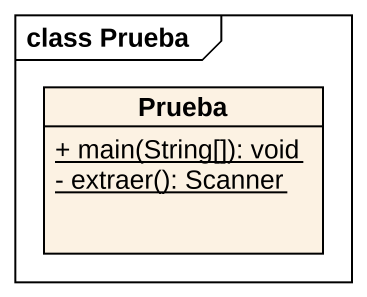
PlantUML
@startuml
mainframe class Prueba
hide circle
hide empty members
skinparam classAttributeIconSize 0
class Prueba {
  {static} + main(String[]): void
  {static} - extraer(): Scanner
}
@enduml
